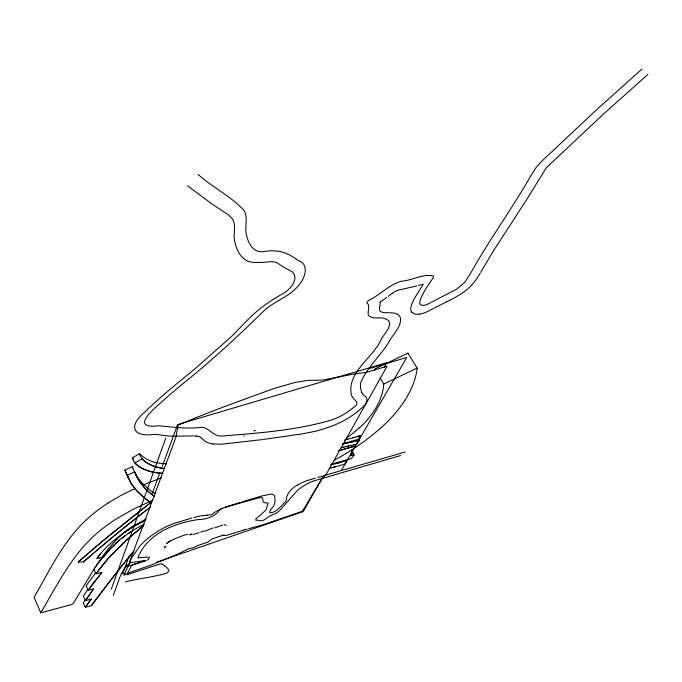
<?xml version="1.0" encoding="UTF-8"?>
<svg xmlns="http://www.w3.org/2000/svg" width="682" height="682" viewBox="0 0 682 682"><rect width="100%" height="100%" fill="white"/><g stroke="black" fill="none" stroke-linecap="round" stroke-linejoin="round"><path stroke-width="1.02" d="M380.036 377.819L383.744 384.017C382.909 397.785 375.654 410.317 366.728 420.487A64.44 23.887 -29.5 0 1 362.534 424.903L359.099 428.134M374.648 370.539L374.725 368.962L407.947 353.165L417.111 368.067A201.412 77.407 -28.1 0 1 414.963 378.894C410.666 393.037 402.244 405.585 392.431 416.48A101.831 37.783 -29.5 0 1 385.441 423.701L380.198 428.543M360.488 384.588L360.59 383.813A41.525 15.712 -31.1 0 1 361.017 381.946C367.402 366.899 380.462 356.072 388.766 342.159C392.644 334.47 401.161 327.735 400.53 318.468C398.339 307.437 377.265 318.059 379.601 307.207M379.678 306.806L380.01 304.726A43.435 18.44 -30.9 0 0 380.07 301.998M111.302 589.197L165.794 438.04M113.314 595.318L119.06 579.359A115.812 38.533 -27.5 0 1 124.346 568.907L126.784 565.156L129.418 564.176L130.552 560.314A73.434 25.149 -27.1 0 1 131.669 557.859L139.844 546.052A50.818 17.587 -26.8 0 1 144.644 541.176L147.116 539.027A43.588 15.132 -26.7 0 1 149.776 536.904L151.992 535.251A40.997 14.254 -26.7 0 1 155.053 533.136L156.135 532.429A35.89 12.515 -26.7 0 1 162.648 528.567L163.066 528.354A31.5 11.023 -26.7 0 1 168.343 525.754L169.4 525.285A35.72 12.464 -26.7 0 1 173.62 523.563L191.932 518.013M129.248 555.949L122.649 573.869L124.653 573.178M151.967 494.228L159.665 473.325M162.231 466.36L177.627 424.545L386.873 362.636L384.273 367.266M480.861 272.033L493.521 250.737L526.027 200.585L546.487 167.567L603.86 113.732L647.9 74.423M322.518 477.315L303.311 511.534L156.775 562.096M480.367 272.919L476.062 279.799L471.202 285.63A27.323 10.98 -33 0 1 460.248 294.428L454.306 297.923A53.426 21.824 -33.1 0 1 453.001 298.614L450.282 300.012M341.486 470.248L406.753 357.47L368.74 368.732M107.841 503.128A76.589 28.294 -26.2 0 0 92.974 514.066C65.898 535.762 50.98 567.936 34.1 597.33L40.792 612.803C57.996 583.63 73.409 551.823 100.518 530.298M352.969 449.958L350.804 453.359L352.458 452.942M346.857 448.432L355.654 445.875L352.568 450.077M344.487 440.103L360.539 435.636L357.99 439.472L342.679 443.76M115.991 543.077A68.976 24.083 -26.5 0 0 113.391 545.489A71.917 25.081 -26.6 0 0 110.978 547.876A74.202 25.848 -26.6 0 0 108.77 550.246A75.574 26.317 -26.6 0 0 107.023 552.275L105.002 554.824A75.659 26.342 -26.6 0 0 103.459 556.998L96.997 558.558L100.612 553.69A82.982 28.9 -26.6 0 1 102.794 551.133A81.473 28.388 -26.6 0 1 105.207 548.541A79.206 27.63 -26.6 0 1 107.841 545.907A76.367 26.666 -26.5 0 1 110.723 543.239A73.008 25.532 -26.5 0 1 113.834 540.545A69.496 24.347 -26.5 0 1 117.159 537.851A65.924 23.137 -26.4 0 1 120.705 535.174A62.505 21.986 -26.4 0 1 124.456 532.531L128.429 529.914A59.496 20.954 -26.4 0 1 132.64 527.339A60.178 21.193 -26.4 0 1 141.447 522.489A59.556 20.98 -26.4 0 1 145.419 520.519M103.459 556.998L105.002 554.824A76.231 26.538 -26.6 0 1 106.784 552.565A75.642 26.342 -26.6 0 1 108.77 550.246M87.773 589.521L87.006 590.638A273.849 86.043 -28.8 0 0 83.409 596.136L85.455 600.672L91.303 599.052L85.318 607.261L83.298 602.769L85.25 600.041M351.537 450.231L354.111 454.877L351.452 458.594L344.112 460.631M91.303 599.052L85.318 607.261L91.337 605.727L105.838 586.315M91.337 605.727L119.964 568.268M93.57 588.873L85.455 600.672A267.199 83.323 -28.8 0 1 87.577 597.398L93.57 588.873L88.242 590.228L86.162 585.642L95.778 572.701M91.61 585.471L88.242 590.228L100.842 573.724M91.806 585.207L93.818 582.513M169.093 541.278L168.411 542.181L171.284 540.425L170.355 540.817M94.031 582.249L101.686 572.709M106.929 584.892L121.43 566.427M120.441 567.663L120.927 567.066M121.37 566.503L121.822 565.941M121.763 566.009L128.472 557.706M122.104 565.583L133.86 551.201M129.179 556.844L133.493 551.636M101.072 573.443L101.541 572.88M101.644 572.752L101.968 572.377L96.017 573.801L93.886 569.146M122.061 544.296L107.696 559.078L96.017 573.801A206.672 67.586 -28.2 0 1 99.359 569.231A199.741 65.481 -28.1 0 1 103.076 564.508A192.034 63.136 -28 0 1 107.159 559.683A183.85 60.638 -27.9 0 1 111.584 554.79L126.545 540.161M122.334 544.031L134.525 533.196M126.835 539.905L129.733 537.331M641.796 69.197L597.782 108.668L541.883 161.071L536.197 167.312L530.212 176.791C511.705 209.374 489.378 239.612 471.134 272.348L464.553 282.536L456.872 289.074L426.506 304.769L422.763 305.527L420.606 304.666A16.82 6.803 -32.6 0 1 419.711 303.081L420.342 299.176L424.775 290.498A110.672 43.026 -33.9 0 1 428.236 284.974L433.019 278.017L433.411 275.997C423.079 273.439 411.954 280.583 401.272 281.257C388.842 284.863 379.985 295.076 368.493 300.532A5.021 2.131 -31.6 0 0 367.658 301.316L366.848 303.038L368.314 304.462L368.766 306.039L368.092 313.908A23.614 9.855 -31.9 0 0 368.851 315.757C373.361 320.029 380.411 316.124 385.662 318.963C395.662 322.833 384.026 333.848 381.298 339.193C373.131 357.939 346.362 372.423 351.426 395.117C352.926 400.044 361.648 402.67 353.685 407.316C347.147 412.789 339.755 417.29 331.623 419.959C295.937 430.521 258.094 433.07 221.147 436.122A40.647 16.377 -28.5 0 1 217.49 435.542C210.823 433.317 206.68 425.585 198.505 427.657C185.24 428.859 172.137 427.034 159.008 425.773C131.873 429.063 149.631 412.431 159.085 404.298A296.602 109.146 -29.9 0 1 182.793 383.77C211.377 361.017 238.163 336.124 264.181 310.557C274.948 300.66 290.251 296.568 299.245 284.667C305.101 277.847 309.739 264.122 297.991 260.353C287.327 252.195 277.182 249.032 263.423 251.692C251.82 253.082 247.012 240.635 245.827 231.283C245.486 224.31 247.728 216.799 243.994 210.354C230.874 196.203 212.596 187.388 198.112 174.456M93.17 553.494L83.485 561.917L78.191 562.053L79.265 561.107M78.191 562.053L87.995 553.511M80.34 560.161L102.718 541.031M83.485 561.917L84.542 560.979M85.608 560.05L102.044 545.95M130.032 537.075L141.08 527.723M89.112 552.556L93.587 548.729M94.261 552.556L98.685 548.788M94.713 547.765L105.829 538.43M134.831 532.94L143.646 525.626M99.802 547.842L110.893 538.55M103.17 544.995L107.713 541.193M103.877 540.059L105.037 539.095M105.633 538.601L138.761 511.969M106.23 538.098L106.835 537.595M108.856 540.238L115.727 534.56M107.773 536.819L108.788 535.984M111.481 538.055L112.078 537.561M113.041 536.768L113.715 536.214M110.143 534.859L141.66 509.735M114.721 535.387L121.822 529.573M116.4 534.006L117.074 533.452M141.404 527.459L142.998 526.154M117.747 532.898L119.103 531.789M119.776 531.235L139.989 515.115M123.186 528.465L143.229 512.608M167.295 542.932L166.485 543.563L167.908 542.659M141.43 514.006L146.076 510.426M139.87 511.108L140.978 510.255M144.32 511.773L145.044 511.219M141.353 509.974L145.232 507.016M141.975 509.488L142.606 509.011M145.769 510.656L149.571 507.758M143.552 508.295L150.867 502.387M147.926 509.011L150.62 506.973M388.288 296.278L392.201 293.371M145.684 506.666L146.604 505.976M147.056 505.626L147.517 505.285M150.023 507.425L150.466 507.084M148.429 504.595L149.332 503.913M149.793 503.572L150.245 503.231M150.705 502.89L151.131 502.523M386.89 297.326L384.52 299.057A34.117 14.697 -31.8 0 1 380.053 302.015M155.837 492.464L154.652 493.342A131.575 51.517 -28.6 0 1 153.22 492.455C146.05 487.272 139.409 480.981 135.087 473.189M297.216 485.115C291.598 488.474 286.559 493.291 286.295 500.153A18.269 6.215 -28.3 0 1 285.127 502.054C280.873 505.942 276.201 512.762 270.081 512.83A9.054 3.043 -28.4 0 1 269.722 512.318L270.294 510.315L273.09 506.641A19.676 6.709 -28.1 0 0 273.985 505.268L275.136 501.415L274.701 496.036A28.593 9.829 -28 0 0 271.641 494.066L269.322 494.501M171.958 540.272L176.476 538.115M213.057 527.885L205.555 530.988L202.81 531.218M115.991 543.077A65.685 22.966 -26.5 0 1 118.787 540.664A62.13 21.764 -26.5 0 1 121.746 538.277A58.533 20.545 -26.4 0 1 124.857 535.933A55.165 19.394 -26.4 0 1 128.165 533.605L131.626 531.329A52.13 18.363 -26.4 0 1 135.317 529.07A52.829 18.602 -26.4 0 1 143.032 524.825A52.224 18.397 -26.4 0 1 144.345 524.16M107.858 503.137L121.072 495.354L135.786 488.107M274.565 298.554L281.12 294.667M281.76 294.283C289.108 290.882 299.782 279.313 292.45 271.99C287.702 269.202 282.621 266.977 278.307 263.482C272.936 260.038 266.142 262.74 260.251 262.417A73.997 37.186 -31.7 0 1 256.389 262.459A54.807 27.34 -31.3 0 1 254.42 262.365C243.994 262.698 237.575 253.227 235.418 244.13A100.041 50.008 -32.5 0 1 234.216 237.975L234.19 236.927A90.672 45.387 -32.2 0 1 234.182 234.966L234.557 227.421A65.412 34.16 -28.4 0 0 234.455 225.384A52.437 27.34 -28.8 0 0 233.466 221.087A42.497 22.148 -29.1 0 0 231.692 218.078L228.555 215.052A108.429 55.967 -27.3 0 0 227.268 214.071L212.972 204.66L187.524 185.828M433.948 308.238L446.378 301.921M433.249 308.622L427.145 311.708A19.275 7.766 -32.4 0 1 419.907 314.052L419.464 314.095M298.767 484.331L301.938 482.72A19.437 6.598 -28.8 0 1 305.425 481.168L310.702 479.489M298.247 484.604L297.403 485.03M200.696 532.199L202.145 531.466M449.975 300.165L446.667 301.785M222.639 508.209L220.448 509.326A2.898 1.023 -27.5 0 0 219.809 509.761C214.804 516.726 206.484 519.479 198.164 519.573A30.494 10.588 -26.9 0 0 195.18 520.076C172.734 523.827 148.309 533.963 138.582 556.077A65.574 22.523 -27.1 0 0 137.986 557.978A63.682 21.236 -25.6 0 1 149.46 557.185L148.488 559.649A100.672 32.293 -25.9 0 0 147.321 559.999M383.744 384.017L417.111 368.067M146.238 518.968L132.453 526.41A39.215 14.032 -26.3 0 0 125.181 531.687C101.737 550.962 88.822 579.333 72.624 604.286L40.792 612.803M128.463 478.099L124.857 470.094L132.402 466.659C135.854 476.428 141.157 485.703 149.324 492.319M143.246 484.859L161.481 477.877M152.794 500.238L132.913 509.403L115.548 519.36A77.015 27.578 -26.3 0 0 100.544 530.298M243.772 436.071L244.25 435.883M330.753 426.446C342.816 422.277 353.847 415.372 363.191 406.728C367.044 403.94 369.03 397.546 363.625 395.228A47.757 17.911 -31.2 0 1 361.75 392.431M330.48 426.54L329.449 426.915A86.384 33.469 -30.3 0 1 315.664 431.195L302.339 433.863L263.303 439.464M253.798 431.024L255.469 430.419M248.674 528.678L263.738 524.543L302.339 511.261L322.083 478.773L326.286 474.135L387.103 366.208L365.995 372.466L355.177 373.77L321.716 380.215L307.88 380.334L295.093 382.474L274.155 388.408C241.888 400.249 209.374 411.57 177.985 425.312L176.058 436.872L127.858 566.597L123.936 575.301L125.42 574.457A19.735 17.834 18.7 0 1 130.057 572.377L150.799 565.216L176.766 554.645L188.351 548.831L193.228 547.799L197.533 545.66L208.172 542.002L211.94 538.933L224.037 534.986M244.054 530.016L226.586 535.361L224.804 535.327M177.09 537.825L185.845 534.577M214.839 527.834L222.494 525.157M199.11 532.668L193.424 534.407M224.429 507.519L258.589 497.886L261.615 497.536L262.723 498.337L263.124 501.943L265.093 502.804L268.137 503.026L266.048 509.957L259.373 515.942A27.297 9.343 -27.9 0 1 258.146 516.922L256.142 518.661L255.741 519.931A5.908 1.986 -28.1 0 0 256.142 520.298C259.544 519.565 261.257 522.207 264.249 519.778A6.394 2.14 -28.1 0 0 265.494 519.028L270.046 515.916L275.963 513.384L279.714 510.588L296.841 491.023A22.029 7.417 -28.9 0 1 301.265 487.528L303.285 486.172A20.23 6.82 -28.9 0 1 307.096 483.922L309.901 482.498A17.596 5.942 -28.9 0 1 313.166 481.108L400.624 455.55M317.829 477.417L405.099 452.013M242.528 501.722L260.993 496.198A61.107 20.562 -27.7 0 1 263.576 495.584L268.844 494.578M247.157 529.087L244.071 529.82M354.674 446.173L355.654 445.875M315.323 478.184L310.932 479.429M125.633 566.921L145.095 561.098L145.326 560.485L129.768 562.786M240.115 502.446L227.072 506.581A48.413 16.538 -27.4 0 0 222.162 508.465L218.913 509.906A13.367 4.672 -27.5 0 0 212.767 513.734L211.556 514.74L207.2 515.174M353.694 446.463L339.048 450.546M418.526 285.451L423.266 284.224L414.639 298.025L411.851 303.84L410.769 307.863A29.249 11.79 -32.6 0 0 411.86 312.194M359.278 436.003L360.539 435.636M354.163 440.563L355.441 440.205M356.746 436.719L358.007 436.361M350.335 441.646L351.614 441.288M352.944 437.784L354.205 437.426M416.898 285.911L405.696 288.486M340.241 461.697L345.859 460.145M329.218 468.449L336.021 466.573M346.507 442.712L343.95 443.411M345.876 448.705L343.924 449.242M354.111 454.877L350.727 455.815L353.003 452.797L352.27 452.984M330.77 464.306L340.94 461.501M330.975 464.979L338.656 462.873M331.657 467.775L344.691 464.186L347.351 460.495L337.556 463.172M346.601 439.532L347.871 439.182M193.756 517.527L200.866 515.805L207.089 515.183M342.944 449.506L338.289 450.742M342.85 444.084L349.175 442.618M340.855 447.793L342.338 447.443M342.176 447.486L351.281 445.389M343.319 447.213L343.813 447.102M344.853 443.615L346.857 443.155M345.774 446.65L346.26 446.539M347.394 446.275L348.698 445.977M348.843 442.695L352.799 441.8M350.829 442.243L354.427 441.433M350.642 445.534L353.864 444.809M353.779 441.578L357.027 440.853M353.54 444.886L356.43 444.238L359.61 440.282L356.703 440.93M125.377 581.865C138.685 578.609 152.478 577.1 165.615 573.605A5.567 1.841 -26.6 0 0 167.354 572.641C171.958 569.717 163.851 565.48 161.566 563.613L154.558 565.77A362.168 97.194 -25.3 0 0 127.108 574.773A106.392 35.498 -27.5 0 1 132.035 565.148M405.509 288.52L398.493 290.08A9.761 4.083 -32.1 0 0 396.864 290.651L396.668 290.745A11.313 4.731 -32.1 0 0 392.261 293.405M262.417 439.592L224.523 443.871A102.436 42.054 -29.2 0 1 220.985 444.127A81.712 33.239 -28.9 0 1 219.365 444.187L213.082 443.948M189.187 534.807L191.702 534.62M186.518 534.671L187.559 534.603M166.357 463.879L160.27 463.317A97.697 40.298 -28.1 0 1 155.326 462.362M162.504 473.368L156.28 472.754A104.909 42.872 -28.1 0 1 152.904 472.149C144.763 470.111 135.079 466.624 132.214 457.878L139.452 453.769C141.847 461.603 150.1 465.133 157.312 467.238A101.362 41.474 -28.2 0 0 158.838 467.605A96.554 39.445 -28.1 0 0 161.932 468.176L164.754 468.525M162.742 473.376L156.28 472.754M196.322 436.054L198.65 436.429M164.43 468.491L161.932 468.176A96.546 39.437 -28.1 0 1 158.838 467.605L155.846 466.829A111.055 45.566 -28.4 0 1 153.041 465.874A119.077 48.959 -28.5 0 1 150.441 464.757A127.159 52.369 -28.7 0 1 148.105 463.521A135.266 55.796 -28.8 0 1 145.871 462.106A143.092 59.095 -29 0 1 143.834 460.555A150.083 62.028 -29.1 0 1 141.984 458.875L134.729 462.993A158.736 65.651 -29.1 0 0 136.715 464.749A151.404 62.556 -29 0 0 138.898 466.369A143.595 59.257 -28.8 0 0 141.293 467.861A135.684 55.907 -28.7 0 0 143.808 469.156A127.534 52.454 -28.5 0 0 146.613 470.333A119.452 49.036 -28.4 0 0 149.648 471.339L151.251 471.774A109.708 44.91 -28.2 0 0 152.904 472.157M222.025 535.242L223.935 535.532M191.003 533.818L192.222 534.108M224.063 524.705L226.339 525.311M149.119 501.355L150.637 502.259A135.045 52.361 -28.6 0 1 149.418 501.543L146.869 499.804M148.974 501.261L145.411 498.678M154.089 496.249L154.482 496.53L151.668 494.339M146.741 499.71L144.959 498.312M200.61 437.426L204.805 441.058A54.901 22.08 -28.5 0 0 213.057 443.973M153.825 496.053L151.02 493.794M145.283 498.576L144.558 497.988M144.823 498.201L144.158 497.655M144.311 497.783L143.109 496.777M151.532 494.228L150.552 493.393M143.535 497.135L141.865 495.686M150.893 493.683C143.936 487.801 137.44 480.657 134.883 471.722L127.329 475.175L131.183 483.581M150.347 493.214L149.529 492.498M142.478 496.232L138.651 492.711M141.651 495.507L135.675 489.574M138.463 492.515L136.579 490.571M136.4 490.375L131.319 483.811M135.505 489.369L130.185 481.876L124.857 470.094M411.885 312.177L414.187 313.729A21.227 8.551 -32.4 0 0 419.362 314.138M361.724 392.44L360.914 389.72A86.179 32.293 -31.9 0 1 360.42 384.622M132.402 466.659L132.837 468.023M128.429 529.914A59.061 20.81 -26.4 0 0 126.417 531.218A59.999 21.133 -26.4 0 0 124.448 532.531M100.612 553.69A83.451 29.062 -26.6 0 0 98.677 556.171A82.965 28.891 -26.6 0 0 96.997 558.558M121.737 538.286A58.541 20.545 -26.4 0 1 124.857 535.933M128.156 533.605A52.608 18.525 -26.4 0 1 129.87 532.463A51.61 18.184 -26.4 0 1 131.626 531.329M132.913 564.824A100.672 32.293 -25.9 0 1 138.148 562.965M139.009 562.667A100.672 32.293 -25.9 0 1 140.211 562.258M142.606 561.474A100.672 32.293 -25.9 0 1 143.791 561.09M144.976 560.715A100.672 32.293 -25.9 0 1 146.153 560.348M274.556 298.537A66.845 29.462 -30.1 0 0 257.566 310.779L255.861 312.203A83.315 36.351 -30.2 0 0 249.322 318.204L231.854 336.115A102.692 49.317 -27.5 0 1 228.777 338.92L196.45 367.513L176.911 383.608A306.866 112.752 -29.9 0 0 153.271 404.068L147.167 409.729A119.648 48.763 -28.1 0 0 144.396 412.44C127.935 426.276 132.973 437.477 154.106 434.357A40.86 16.683 -26.1 0 1 155.786 434.391L167.286 435.892A97.057 41.559 -28.4 0 0 170.543 436.182L192.256 435.96A57.936 22.821 -26.6 0 1 196.339 436.037M198.692 436.403A24.015 9.608 -27.1 0 1 200.585 437.443M358.996 428.134A62.224 23.043 -29.5 0 1 346.2 438.279M380.104 428.543A99.93 37.05 -29.5 0 1 334.282 460.188M407.947 353.165A200.227 79.359 -28.1 0 1 407.896 353.83M94.994 567.62A194.046 64.364 -28 0 1 110.902 548.439L115.838 543.443A165.035 55.404 -27.7 0 1 119.29 540.093M133.604 459.02A137.815 57.322 -28.7 0 1 132.342 457.801M155.189 462.464A128.08 53.23 -28.7 0 1 139.614 453.683M165.342 546.452L164.174 547.868L165.922 546.146L165.342 546.452"/></g></svg>
